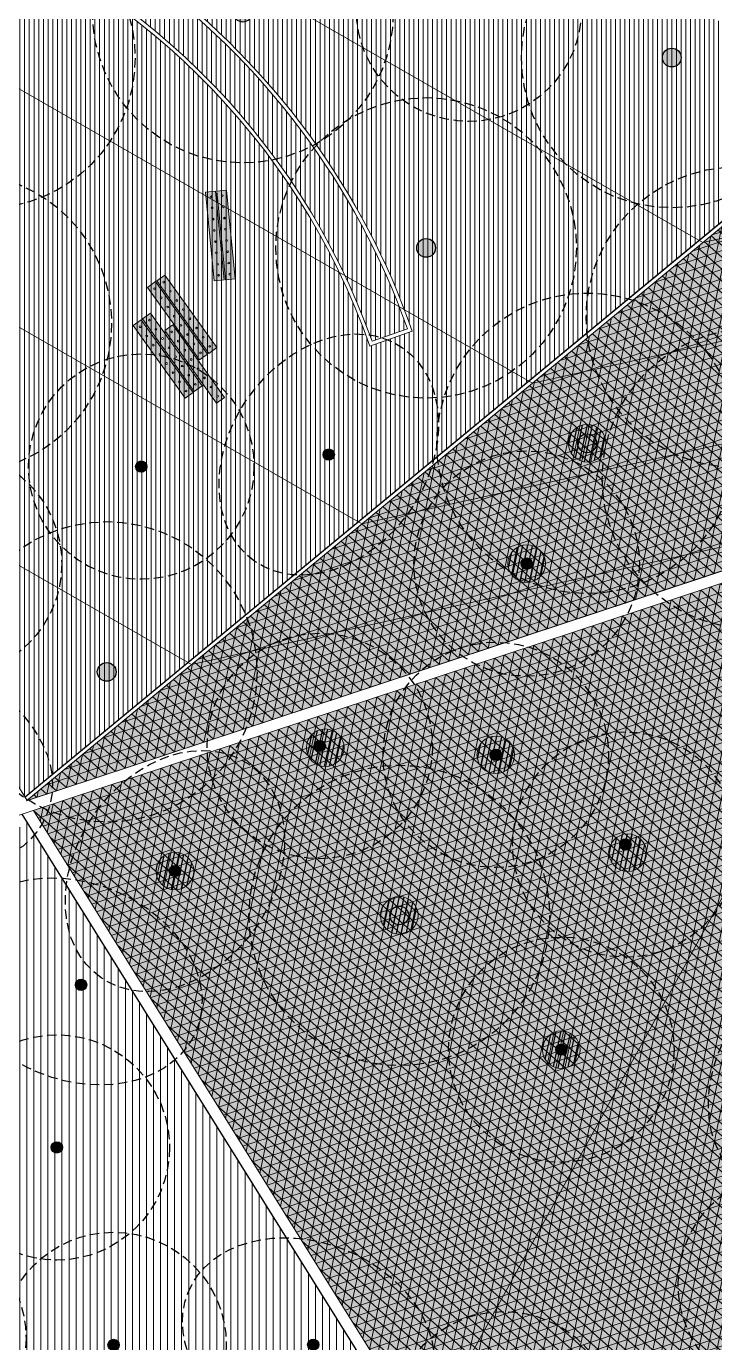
# Model space of a CAD drawing. Header units: metres. Extents: x 678805 to 1359287, y 2747329 to 5497370.
# Drawn here: x 679858.99 to 679877.31, y 2748635.94 to 2748670.99 of the extents above; entities that cross this region are included whole.
import ezdxf
from ezdxf.enums import TextEntityAlignment as Align

# ---------------------------------------------------------------- set-up
doc = ezdxf.new("R2010")
doc.units = ezdxf.units.M
doc.linetypes.add('XREF_MON_SFT_TREES$0$HIDDEN', pattern=[0.375, 0.25, -0.125])
for name, color, linetype in [('00_XREF_MON_HSC_PAVEMENT', 7, 'Continuous'), ('00_XREF_TWQ_BUILDINGS', 7, 'Continuous'), ('00_XREF_TWQ_SFT_TREES', 7, 'Continuous'), ('XREF_MON_GENERAL_LAYOUT$0$02-L-Edge Line Step -10cm', 6, 'Continuous'), ('XREF_MON_GENERAL_LAYOUT$0$02-L-Plan Change', 8, 'Continuous'), ('XREF_MON_HSC_PAVEMENT$0$03-TR-Tree Pit_Green', 74, 'Continuous'), ('XREF_MON_SFT_TREES$0$SL_TREE_CANOPY', 251, 'XREF_MON_SFT_TREES$0$HIDDEN'), ('XREF_MON_SFT_TREES$0$SL_TREE_TRUNK', 251, 'Continuous')]:
    doc.layers.add(name, color=color, linetype=linetype)
for name, color, linetype, true_color in [('02-L-Waterfeatures 01', 7, 'Continuous', 0x4da6ff), ('XREF_MON_HSC_PAVEMENT$0$03-TR-Tree Pit_White', 7, 'Continuous', 0xfcfcfc), ('XREF_MON_SFT_TREES$0$SL_TREE_ACACIA_ETBAICA', 7, 'Continuous', 0x405700), ('XREF_MON_SFT_TREES$0$SL_TREE_ACACIA_GERRARDII', 7, 'Continuous', 0x4c4c00), ('XREF_MON_SFT_TREES$0$SL_TREE_ACACIA_NILOTICA', 7, 'Continuous', 0x264d00), ('XREF_MON_SFT_TREES$0$SL_TREE_PROSOPIS_CINERARIA', 7, 'Continuous', 0x5f7f00)]:
    doc.layers.add(name, color=color, linetype=linetype, true_color=true_color)
for name, color, linetype, lineweight in [('XREF_MON_GENERAL_LAYOUT$0$02-L-Level Curves 0.25-0.75m', 33, 'Continuous', 5), ('XREF_MON_GENERAL_LAYOUT$0$02-L-Level Curves 0.50m', 33, 'Continuous', 5), ('XREF_MON_GENERAL_LAYOUT$0$02-L-Level Curves 1m', 37, 'Continuous', 5), ('XREF_MON_GENERAL_LAYOUT$0$02-L-Material Change', 251, 'Continuous', 5), ('XREF_MON_GENERAL_LAYOUT$0$04-BK-Tree Pit', 6, 'Continuous', 5), ('XREF_MON_HSC_FURNITURE$0$03-PG-CBIncluded', 8, 'Continuous', 5), ('XREF_MON_HSC_PAVEMENT$0$03-TR-Pavement_03_Lawn', 74, 'Continuous', 5), ('XREF_MON_HSC_PAVEMENT$0$04-BK-Tree Pit', 6, 'Continuous', 5)]:
    doc.layers.add(name, color=color, linetype=linetype, lineweight=lineweight)
for name, color, linetype, lineweight, true_color in [('XREF_MON_HSC_PAVEMENT$0$03-TR-Pavement_01_Compacted Ground', 7, 'Continuous', 5, 0x5a4f30), ('XREF_MON_HSC_PAVEMENT$0$03-TR-Pavement_02_Sealed Gravel', 7, 'Continuous', 5, 0x38321e), ('XREF_MON_HSC_PAVEMENT$0$03-TR-Pavement_05_Precast irregular Concrete Blocks_Open Joint', 7, 'Continuous', 5, 0x82ae7e), ('XREF_MON_HSC_PAVEMENT$0$03-TR-Pavement_07_Precast irregular Concrete Blocks', 7, 'Continuous', 5, 0xb3b3b3)]:
    doc.layers.add(name, color=color, linetype=linetype, lineweight=lineweight, true_color=true_color)
doc.layers.get('XREF_MON_SFT_TREES$0$SL_TREE_ACACIA_ETBAICA').off()
doc.layers.get('XREF_MON_SFT_TREES$0$SL_TREE_ACACIA_GERRARDII').off()
doc.layers.get('XREF_MON_SFT_TREES$0$SL_TREE_ACACIA_NILOTICA').off()
doc.layers.get('XREF_MON_SFT_TREES$0$SL_TREE_PROSOPIS_CINERARIA').off()
doc.styles.add('XREF_MON_GENERAL_LAYOUT$0$Standard', font='arial.ttf')
pattern_1 = [(0, (0, 0), (0.127, 0.219970452362), [0.03175, -0.22225]), (90, (0.01588, 0), (-0.127, 0.219970452362), [0.015875, -0.424065904724]), (90, (0.01984, 0), (-0.127, 0.219970452362), [0.0127, -0.427240904724]), (90, (0.0119, 0), (-0.127, 0.219970452362), [0.0127, -0.427240904724]), (60, (0.02381, 0), (-0.126999999827, 0.219970452462), [0.01016, -0.24384]), (120, (0.00794, 0), (-0.253999999827, 1e-10), [0.01016, -0.24384])]
pattern_2 = [(90, (652974.11672, 2717198.73223), (-0.1247775, 0), [])]

# ---------------------------------------------------------------- blocks, each defined once
blk = doc.blocks.new('XREF_MON_SFT_TREES$0$Acacia etbaica')
h = blk.add_hatch()
h.set_pattern_fill('ANSI31', color=256, scale=0.1)
edge = h.paths.add_edge_path()
edge.add_arc((0, 0), 3, 0, 360)
at = {"layer": 'XREF_MON_SFT_TREES$0$SL_TREE_TRUNK'}
h = blk.add_hatch(color=256, dxfattribs=at)
h.dxf.hatch_style = 1
edge = h.paths.add_edge_path()
edge.add_arc((0, 0), 0.15, 286.4511, 569.1271)
edge.add_arc((0, 0), 0.15, 209.1271, 286.4511)
at = {"layer": 'XREF_MON_SFT_TREES$0$SL_TREE_CANOPY'}
blk.add_circle((0, 0), 3, dxfattribs=at)
at = {"layer": 'XREF_MON_SFT_TREES$0$SL_TREE_TRUNK'}
blk.add_circle((0, 0), 0.15, dxfattribs=at)
blk.add_circle((0, 0), 0.15, dxfattribs=at)
blk = doc.blocks.new('XREF_MON_SFT_TREES$0$Acacia_nilotica')
h = blk.add_hatch()
h.set_pattern_fill('ANSI31', color=256, scale=0.1)
edge = h.paths.add_edge_path()
edge.add_arc((0, 0), 4, 0, 360)
at = {"layer": 'XREF_MON_SFT_TREES$0$SL_TREE_TRUNK'}
h = blk.add_hatch(color=256, dxfattribs=at)
h.dxf.hatch_style = 1
edge = h.paths.add_edge_path()
edge.add_arc((0, 0), 0.25, 0, 360)
at = {"layer": 'XREF_MON_SFT_TREES$0$SL_TREE_CANOPY', "linetype": 'XREF_MON_SFT_TREES$0$HIDDEN'}
blk.add_circle((0, 0), 4, dxfattribs=at)
at = {"layer": 'XREF_MON_SFT_TREES$0$SL_TREE_TRUNK'}
blk.add_circle((0, 0), 0.25, dxfattribs=at)
blk = doc.blocks.new('XREF_MON_SFT_TREES$0$Prosopis_cineraria')
h = blk.add_hatch()
h.set_pattern_fill('ANSI31', color=256, scale=0.1)
edge = h.paths.add_edge_path()
edge.add_arc((0, 0), 4, 0, 360)
at = {"layer": 'XREF_MON_SFT_TREES$0$SL_TREE_TRUNK'}
h = blk.add_hatch(color=256, dxfattribs=at)
h.dxf.hatch_style = 1
edge = h.paths.add_edge_path()
edge.add_arc((0, 0), 0.25, 0, 360)
at = {"layer": 'XREF_MON_SFT_TREES$0$SL_TREE_CANOPY', "linetype": 'XREF_MON_SFT_TREES$0$HIDDEN'}
blk.add_circle((0, 0), 4, dxfattribs=at)
at = {"layer": 'XREF_MON_SFT_TREES$0$SL_TREE_TRUNK'}
blk.add_circle((0, 0), 0.25, dxfattribs=at)
blk = doc.blocks.new('XREF_MON_SFT_TREES$0$Acacia_gerrardii')
h = blk.add_hatch()
h.set_pattern_fill('ANSI31', color=256, scale=0.1, style=0)
edge = h.paths.add_edge_path()
edge.add_ellipse((-0.079, 0.137), major_axis=(-2.334, 2.546), ratio=0.760082, start_angle=0, end_angle=360)
at = {"layer": 'XREF_MON_SFT_TREES$0$SL_TREE_TRUNK'}
h = blk.add_hatch(color=256, dxfattribs=at)
h.dxf.hatch_style = 1
edge = h.paths.add_edge_path()
edge.add_arc((0, 0), 0.15, -7.3549, 352.6451)
at = {"layer": 'XREF_MON_SFT_TREES$0$SL_TREE_CANOPY'}
blk.add_ellipse((-0.079, 0.137), major_axis=(-2.334, 2.546), ratio=0.760082, dxfattribs=at)
at = {"layer": 'XREF_MON_SFT_TREES$0$SL_TREE_TRUNK'}
blk.add_circle((0, 0), 0.15, dxfattribs=at)
blk.add_circle((0, 0), 0.15, dxfattribs=at)
blk = doc.blocks.new('XREF_MON_SFT_TREES$0$Acacia_gerrardii_1')
h = blk.add_hatch()
h.set_pattern_fill('ANSI31', color=256, scale=0.1, style=0)
edge = h.paths.add_edge_path()
edge.add_ellipse((0, 0), major_axis=(-2.995, -1.722), ratio=0.760082, start_angle=0, end_angle=360)
at = {"layer": 'XREF_MON_SFT_TREES$0$SL_TREE_TRUNK'}
h = blk.add_hatch(color=256, dxfattribs=at)
h.dxf.hatch_style = 1
edge = h.paths.add_edge_path()
edge.add_arc((0, 0), 0.15, -7.3549, 352.6451)
at = {"layer": 'XREF_MON_SFT_TREES$0$SL_TREE_CANOPY'}
blk.add_ellipse((0, 0), major_axis=(-2.995, -1.722), ratio=0.760082, dxfattribs=at)
at = {"layer": 'XREF_MON_SFT_TREES$0$SL_TREE_TRUNK'}
blk.add_circle((0, 0), 0.15, dxfattribs=at)
blk.add_circle((0, 0), 0.15, dxfattribs=at)
blk = doc.blocks.new('XREF_MON_SFT_TREES$0$Acacia Nilotica D')
h = blk.add_hatch()
h.set_pattern_fill('ANSI31', color=256, scale=0.1)
edge = h.paths.add_edge_path()
edge.add_arc((0, 0), 4, -0.0001, 359.9999)
at = {"layer": 'XREF_MON_SFT_TREES$0$SL_TREE_TRUNK'}
h = blk.add_hatch(color=256, dxfattribs=at)
h.dxf.hatch_style = 1
edge = h.paths.add_edge_path()
edge.add_arc((0, 0), 0.25, 0, 360)
at = {"layer": 'XREF_MON_SFT_TREES$0$SL_TREE_CANOPY', "linetype": 'XREF_MON_SFT_TREES$0$HIDDEN'}
blk.add_circle((0, 0), 4, dxfattribs=at)
at = {"layer": 'XREF_MON_SFT_TREES$0$SL_TREE_TRUNK'}
blk.add_circle((0, 0), 0.25, dxfattribs=at)
blk = doc.blocks.new('XREF_MON_SFT_TREES')
at = {"layer": 'XREF_MON_SFT_TREES$0$SL_TREE_ACACIA_ETBAICA', "rotation": 25.44812939262281}
for p in [(679870.765, 2748671.454), (679862.047, 2748659.265), (679856.932, 2748656.683), (679872.304, 2748656.683), (679866.797, 2748651.828), (679871.481, 2748651.592), (679874.93, 2748649.205), (679873.225, 2748643.743), (679859.8, 2748641.14), (679879.336, 2748637.488), (679855.98, 2748636.057), (679861.309, 2748635.884), (679871.691, 2748633.771)]:
    blk.add_blockref('XREF_MON_SFT_TREES$0$Acacia etbaica', p, dxfattribs=at)
at = {"layer": 'XREF_MON_SFT_TREES$0$SL_TREE_ACACIA_GERRARDII', "rotation": 25.44812939262281}
for name, p in [('XREF_MON_SFT_TREES$0$Acacia_gerrardii_1', (679867.037, 2748659.585)), ('XREF_MON_SFT_TREES$0$Acacia_gerrardii', (679856.464, 2748651.217)), ('XREF_MON_SFT_TREES$0$Acacia_gerrardii_1', (679862.943, 2748648.499)), ('XREF_MON_SFT_TREES$0$Acacia_gerrardii', (679855.074, 2748645.786)), ('XREF_MON_SFT_TREES$0$Acacia_gerrardii', (679860.446, 2748645.47)), ('XREF_MON_SFT_TREES$0$Acacia_gerrardii_1', (679880.059, 2748643.078)), ('XREF_MON_SFT_TREES$0$Acacia_gerrardii', (679866.624, 2748635.89))]:
    blk.add_blockref(name, p, dxfattribs=at)
at = {"layer": 'XREF_MON_SFT_TREES$0$SL_TREE_ACACIA_NILOTICA'}
for name, p, rotation in [('XREF_MON_SFT_TREES$0$Acacia Nilotica D', (679857.257, 2748663.083), 25.44819483249446), ('XREF_MON_SFT_TREES$0$Acacia_nilotica', (679877.888, 2748663.243), 25.44812939262281), ('XREF_MON_SFT_TREES$0$Acacia_nilotica', (679873.913, 2748659.886), 25.44812939262281), ('XREF_MON_SFT_TREES$0$Acacia_nilotica', (679868.914, 2748647.318), 25.44812939262281)]:
    blk.add_blockref(name, p, dxfattribs=dict(at, rotation=rotation))
at = {"layer": 'XREF_MON_SFT_TREES$0$SL_TREE_PROSOPIS_CINERARIA', "rotation": 25.44812939262281}
for p in [(679864.752, 2748671.35), (679857.883, 2748670.137), (679876.165, 2748670.154), (679869.627, 2748665.087), (679878.315, 2748658.947), (679861.127, 2748653.8)]:
    blk.add_blockref('XREF_MON_SFT_TREES$0$Prosopis_cineraria', p, dxfattribs=at)
blk = doc.blocks.new('XREF_MON_HSC_PAVEMENT$0$TPS_OPEN JOINT')
at = {"layer": 'XREF_MON_HSC_PAVEMENT$0$03-TR-Tree Pit_Green'}
h = blk.add_hatch(dxfattribs=at)
h.set_pattern_fill('ANSI31', color=256, scale=0.04, angle=33)
edge = h.paths.add_edge_path()
edge.add_arc((0, 0), 0.5, 0, 360)
at = {"layer": 'XREF_MON_HSC_PAVEMENT$0$03-TR-Tree Pit_White'}
h = blk.add_hatch(color=256, dxfattribs=at)
h.dxf.hatch_style = 1
edge = h.paths.add_edge_path()
edge.add_arc((0, 0), 0.5, 0, 360)
blk = doc.blocks.new('XREF_MON_HSC_PAVEMENT')
at = {"layer": 'XREF_MON_HSC_PAVEMENT$0$03-TR-Pavement_01_Compacted Ground', "linetype": 'Continuous'}
h = blk.add_hatch(dxfattribs=at)
h.set_pattern_fill('ANSI31', color=256, scale=0.059, angle=45)
h.set_pattern_definition([(90, (652974.11672, 2717198.73223), (-0.187325, 0), [])])
h.paths.add_polyline_path([(679858.96, 2748649.889), (679836.248, 2748615.105), (679870.492, 2748631.4)])
h.paths.add_polyline_path([(679835.729, 2748614.858), (679858.63, 2748649.933), (679827.5, 2748639.652)])
at = {"layer": 'XREF_MON_HSC_PAVEMENT$0$03-TR-Pavement_02_Sealed Gravel', "linetype": 'Continuous'}
h = blk.add_hatch(dxfattribs=at)
h.set_pattern_fill('ANSI31', color=256, scale=0.0393, angle=45)
h.set_pattern_definition(pattern_2)
h.paths.add_polyline_path([(679898.67, 2748714.968), (679876.754, 2748701.298), (679889.538, 2748662.615), (679918.262, 2748673.813), (679918.262, 2748673.814), (679889.531, 2748662.612), (679918.262, 2748673.813), (679889.538, 2748662.615), (679889.531, 2748662.612), (679918.262, 2748673.814), (679911.624, 2748693.947)])
edge = h.paths.add_edge_path(flags=16)
edge.add_line((679906.912, 2748699.877), (679909.669, 2748695.403))
edge.add_line((679909.669, 2748695.403), (679908.072, 2748684.298))
edge.add_arc((679901.235, 2748685.281), 6.908, 288.8919, 351.817, ccw=False)
edge.add_arc((679900.205, 2748688.291), 10.089, 260.5948, 288.8919, ccw=False)
edge.add_arc((679923.332, 2748827.912), 151.613, 258.34335, 260.59482, ccw=False)
edge.add_arc((679881.025, 2748622.84), 57.778, 78.34335, 86.00058)
edge.add_arc((679856.853, 2748712.998), 43.046, 310.9321, 328.1401)
edge.add_arc((679910.418, 2748679.709), 20.02, 121.6793, 148.1401, ccw=False)
edge.add_arc((679915.13, 2748672.072), 28.994, 106.4663, 121.6793, ccw=False)
edge = h.paths.add_edge_path(flags=16)
edge.add_arc((679896.651, 2748707.027), 9.545, 261.7126, 310.8834, ccw=False)
edge.add_line((679895.275, 2748697.581), (679878.103, 2748700.083))
edge.add_line((679878.103, 2748700.083), (679877.83, 2748700.909))
edge.add_line((679877.83, 2748700.909), (679898.379, 2748713.726))
edge.add_line((679898.379, 2748713.726), (679905.383, 2748702.358))
edge.add_line((679905.383, 2748702.358), (679902.898, 2748699.81))
edge = h.paths.add_edge_path(flags=0)
edge.add_line((679906.867, 2748699.759), (679909.565, 2748695.382))
edge.add_line((679909.565, 2748695.382), (679907.973, 2748684.312))
edge.add_arc((679901.235, 2748685.281), 6.808, 288.8919, 351.817, ccw=False)
edge.add_arc((679900.205, 2748688.291), 9.989, 260.5948, 288.8919, ccw=False)
edge.add_arc((679923.332, 2748827.912), 151.513, 258.34335, 260.59482, ccw=False)
edge.add_arc((679881.025, 2748622.84), 57.878, 78.34335, 85.76262)
edge.add_arc((679856.853, 2748712.998), 43.146, 311.2515, 328.1401)
edge.add_arc((679910.418, 2748679.709), 19.92, 121.6793, 148.1401, ccw=False)
edge.add_arc((679915.13, 2748672.072), 28.894, 106.6179, 121.6793, ccw=False)
edge = h.paths.add_edge_path(flags=0)
edge.add_arc((679896.651, 2748707.027), 9.445, 261.7126, 310.8578, ccw=False)
edge.add_line((679895.289, 2748697.68), (679878.179, 2748700.173))
edge.add_line((679878.179, 2748700.173), (679877.95, 2748700.866))
edge.add_line((679877.95, 2748700.866), (679898.345, 2748713.587))
edge.add_line((679898.345, 2748713.587), (679905.257, 2748702.372))
edge.add_line((679905.257, 2748702.372), (679902.829, 2748699.883))
edge = h.paths.add_edge_path(flags=16)
edge.add_arc((679910.418, 2748679.709), 21.02, 126.7613, 148.1401)
edge.add_arc((679856.853, 2748712.998), 42.046, 310.8324, 328.1401, ccw=False)
edge.add_line((679884.345, 2748681.185), (679878.454, 2748699.021))
edge.add_line((679878.454, 2748699.021), (679895.131, 2748696.592))
edge.add_arc((679896.651, 2748707.027), 10.545, 261.7126, 276.4614)
edge = h.paths.add_edge_path(flags=0)
edge.add_arc((679910.418, 2748679.709), 21.12, 127.7181, 148.1401)
edge.add_arc((679856.853, 2748712.998), 41.946, 311.0372, 328.1401, ccw=False)
edge.add_line((679884.392, 2748681.359), (679878.6, 2748698.899))
edge.add_line((679878.6, 2748698.899), (679895.116, 2748696.493))
edge.add_arc((679896.651, 2748707.027), 10.645, 261.7126, 274.5585)
edge = h.paths.add_edge_path(flags=16)
edge.add_line((679910.488, 2748694.074), (679910.802, 2748693.565))
edge.add_line((679910.802, 2748693.565), (679917.147, 2748674.345))
edge.add_line((679917.147, 2748674.345), (679890.088, 2748663.795))
edge.add_line((679890.088, 2748663.795), (679884.906, 2748679.485))
edge.add_arc((679881.025, 2748622.84), 56.778, 78.3433, 86.0809, ccw=False)
edge.add_arc((679923.332, 2748827.912), 152.613, 258.34335, 260.59482)
edge.add_arc((679900.205, 2748688.291), 11.089, 260.5948, 288.8919)
edge.add_arc((679901.235, 2748685.281), 7.908, 288.8919, 351.817)
edge.add_line((679909.062, 2748684.155), (679910.488, 2748694.074))
edge = h.paths.add_edge_path(flags=0)
edge.add_line((679910.548, 2748693.787), (679910.711, 2748693.522))
edge.add_line((679910.711, 2748693.522), (679917.022, 2748674.403))
edge.add_line((679917.022, 2748674.403), (679890.15, 2748663.926))
edge.add_line((679890.15, 2748663.926), (679885.048, 2748679.375))
edge.add_arc((679881.025, 2748622.84), 56.678, 78.3433, 85.9304, ccw=False)
edge.add_arc((679923.332, 2748827.912), 152.713, 258.34335, 260.59482)
edge.add_arc((679900.205, 2748688.291), 11.189, 260.5948, 288.8919)
edge.add_arc((679901.235, 2748685.281), 8.008, 288.8919, 351.817)
edge.add_line((679909.161, 2748684.141), (679910.548, 2748693.787))
h = blk.add_hatch(dxfattribs=at)
h.set_pattern_fill('ANSI31', color=256, scale=0.0393, angle=45)
h.set_pattern_definition(pattern_2)
h.paths.add_polyline_path([(679841.116, 2748679.066), (679841.591, 2748678.304), (679842.538, 2748678.895), (679856.351, 2748674.243, -0.229974), (679868.189, 2748662.603), (679869.133, 2748662.933, 0.152361), (679861.981, 2748672.462, 0.16192), (679874.477, 2748673.725, 0.012143), (679876.363, 2748674.627), (679878.9, 2748666.944), (679879.645, 2748667.559), (679869.912, 2748697.029)])
h.paths.add_polyline_path([(679869.416, 2748695.659), (679876.045, 2748675.588, -0.013051), (679874.067, 2748674.637, -0.188869), (679860.297, 2748673.969), (679843.637, 2748679.58)], flags=16)
h.paths.add_polyline_path([(679869.361, 2748695.507), (679875.923, 2748675.638, -0.012541), (679874.026, 2748674.729, -0.188869), (679860.329, 2748674.064), (679843.869, 2748679.608)], flags=0)
at = {"layer": 'XREF_MON_HSC_PAVEMENT$0$03-TR-Pavement_03_Lawn'}
h = blk.add_hatch(dxfattribs=at)
h.set_pattern_fill('ANSI31', color=256, scale=0.0393, angle=45)
h.paths.add_polyline_path([(679874.026, 2748674.729, 0.012541), (679875.923, 2748675.638), (679869.361, 2748695.507), (679843.869, 2748679.608), (679860.329, 2748674.064, 0.188869)])
h.paths.add_polyline_path([(679862.411, 2748672.268, 0.155998), (679874.518, 2748673.634, 0.011469), (679876.304, 2748674.485), (679878.817, 2748666.876), (679858.952, 2748650.465), (679841.644, 2748678.219), (679842.551, 2748678.785), (679856.319, 2748674.148, -0.231359), (679868.128, 2748662.476), (679869.26, 2748662.872, 0.147763)])
at = {"layer": 'XREF_MON_HSC_PAVEMENT$0$03-TR-Pavement_05_Precast irregular Concrete Blocks_Open Joint'}
h = blk.add_hatch(dxfattribs=at)
h.set_pattern_fill('SWAMP', color=256, scale=0.01)
h.set_pattern_definition(pattern_1)
h.paths.add_polyline_path([(679859.008, 2748650.374), (679859.005, 2748650.379), (679879.937, 2748667.671), (679884.208, 2748658.696)])
h = blk.add_hatch(dxfattribs=at)
h.set_pattern_fill('SWAMP', color=256, scale=0.01)
h.set_pattern_definition(pattern_1)
h.paths.add_polyline_path([(679859.174, 2748650.113), (679870.764, 2748631.53), (679892.266, 2748641.761), (679884.338, 2748658.423)])
at = {"layer": 'XREF_MON_HSC_PAVEMENT$0$03-TR-Pavement_07_Precast irregular Concrete Blocks', "linetype": 'Continuous'}
h = blk.add_hatch(dxfattribs=at)
h.set_pattern_fill('NET3', color=256, scale=0.075, angle=78.3)
h.set_pattern_definition([(78.3, (679859.17905, 2748650.1146), (-0.2331774, 0.0482887), []), (138.3, (679859.17905, 2748650.1146), (-0.158408, -0.1777932), []), (198.3, (679859.17905, 2748650.1146), (0.07476945, -0.22608194), [])])
h.paths.add_polyline_path([(679890.637, 2748657.343), (679920.742, 2748667.285), (679924.253, 2748656.65), (679938.873, 2748663.618), (679932.609, 2748673.737), (679919.987, 2748669.57), (679919.801, 2748670.135), (679859.174, 2748650.113), (679870.764, 2748631.53), (679895.304, 2748643.207)])
h = blk.add_hatch(dxfattribs=at)
h.set_pattern_fill('NET3', color=256, scale=0.075, angle=78.3)
h.set_pattern_definition([(78.3, (679859.0115, 2748650.37332), (-0.2331774, 0.0482887), []), (138.3, (679859.0115, 2748650.37332), (-0.158408, -0.1777932), []), (198.3, (679859.0115, 2748650.37332), (0.0747695, -0.226082), [])])
edge = h.paths.add_edge_path()
edge.add_line((679859.008, 2748650.374), (679889.89, 2748660.569))
edge.add_line((679889.89, 2748660.569), (679885.913, 2748672.608))
edge.add_line((679885.913, 2748672.608), (679859.005, 2748650.379))
at = {"layer": 'XREF_MON_HSC_PAVEMENT$0$04-BK-Tree Pit'}
for p in [(679873.913, 2748659.886), (679872.304, 2748656.683), (679866.944, 2748651.781), (679871.481, 2748651.592), (679874.992, 2748648.988), (679862.943, 2748648.499), (679868.914, 2748647.318), (679873.225, 2748643.743)]:
    blk.add_blockref('XREF_MON_HSC_PAVEMENT$0$TPS_OPEN JOINT', p, dxfattribs=at)
blk = doc.blocks.new('XREF_MON_HSC_FURNITURE$0$RAI_B_HL')
at = {"true_color": 0xfcfcfc}
h = blk.add_hatch(color=7, dxfattribs=at)
h.dxf.hatch_style = 1
h.paths.add_polyline_path([(2100.11, 179.356), (2100.371, 179.381), (2100.141, 181.745), (2099.88, 181.72)])
h.paths.add_polyline_path([(2100.192, 180.104, -1), (2100.146, 180.1, -1)], flags=16)
h.paths.add_polyline_path([(2100.189, 180.104, -1), (2100.149, 180.1, -1)], flags=0)
h.paths.add_polyline_path([(2100.117, 180.399, -1), (2100.163, 180.403, -1)], flags=16)
h.paths.add_polyline_path([(2100.221, 179.805, -1), (2100.175, 179.801, -1)], flags=16)
h.paths.add_polyline_path([(2100.088, 180.698, -1), (2100.134, 180.702, -1)], flags=16)
h.paths.add_polyline_path([(2100.25, 179.506, -1), (2100.204, 179.502, -1)], flags=16)
h.paths.add_polyline_path([(2100.059, 180.997, -1), (2100.105, 181.001, -1)], flags=16)
h.paths.add_polyline_path([(2100.03, 181.296, -1), (2100.076, 181.3, -1)], flags=16)
h.paths.add_polyline_path([(2100.001, 181.595, -1), (2100.047, 181.599, -1)], flags=16)
h = blk.add_hatch(color=7, dxfattribs=at)
h.dxf.hatch_style = 1
h.paths.add_polyline_path([(2100.409, 179.385), (2100.67, 179.41), (2100.44, 181.774), (2100.179, 181.749)])
h.paths.add_polyline_path([(2100.491, 180.133, -1), (2100.445, 180.129, -1)], flags=16)
h.paths.add_polyline_path([(2100.488, 180.133, -1), (2100.448, 180.129, -1)], flags=0)
h.paths.add_polyline_path([(2100.416, 180.428, -1), (2100.462, 180.432, -1)], flags=16)
h.paths.add_polyline_path([(2100.52, 179.834, -1), (2100.474, 179.83, -1)], flags=16)
h.paths.add_polyline_path([(2100.387, 180.727, -1), (2100.433, 180.731, -1)], flags=16)
h.paths.add_polyline_path([(2100.549, 179.536, -1), (2100.503, 179.531, -1)], flags=16)
h.paths.add_polyline_path([(2100.358, 181.026, -1), (2100.404, 181.03, -1)], flags=16)
h.paths.add_polyline_path([(2100.329, 181.325, -1), (2100.375, 181.329, -1)], flags=16)
h.paths.add_polyline_path([(2100.3, 181.624, -1), (2100.346, 181.628, -1)], flags=16)
for points in [[(2100.11, 179.356), (2100.371, 179.381), (2100.141, 181.745), (2099.88, 181.72), (2100.11, 179.356)], [(2100.409, 179.385), (2100.67, 179.41), (2100.44, 181.774), (2100.179, 181.749), (2100.409, 179.385)]]:
    blk.add_lwpolyline(points, close=True)
for centre, radius in [((2100.024, 181.597), 0.023), ((2100.323, 181.626), 0.023), ((2100.053, 181.298), 0.023), ((2100.352, 181.327), 0.023), ((2100.082, 180.999), 0.023), ((2100.381, 181.028), 0.023), ((2100.111, 180.7), 0.023), ((2100.41, 180.729), 0.023), ((2100.14, 180.401), 0.023), ((2100.169, 180.102), 0.023), ((2100.169, 180.102), 0.02), ((2100.439, 180.43), 0.023), ((2100.468, 180.131), 0.023), ((2100.468, 180.131), 0.02), ((2100.198, 179.803), 0.023), ((2100.497, 179.832), 0.023), ((2100.227, 179.504), 0.023), ((2100.526, 179.533), 0.023)]:
    blk.add_circle(centre, radius)
blk = doc.blocks.new('XREF_MON_HSC_FURNITURE$0$RAI_B')
at = {"rotation": 324.4534980158393}
blk.add_blockref('XREF_MON_HSC_FURNITURE$0$RAI_B_HL', (-1815.645, 1074.162), dxfattribs=at)
blk = doc.blocks.new('XREF_MON_HSC_FURNITURE$0$RAI_D-HL')
at = {"true_color": 0xfcfcfc}
h = blk.add_hatch(color=7, dxfattribs=at)
h.dxf.hatch_style = 1
h.paths.add_polyline_path([(2112.609, 179.843), (2112.823, 179.995), (2111.442, 181.928), (2111.228, 181.775)])
h.paths.add_polyline_path([(2112.306, 180.532, -1), (2112.269, 180.505, -1)], flags=16)
h.paths.add_polyline_path([(2112.304, 180.53, -1), (2112.271, 180.507, -1)], flags=0)
h.paths.add_polyline_path([(2112.094, 180.75, -1), (2112.132, 180.776, -1)], flags=16)
h.paths.add_polyline_path([(2112.481, 180.288, -1), (2112.443, 180.261, -1)], flags=16)
h.paths.add_polyline_path([(2111.92, 180.994, -1), (2111.957, 181.021, -1)], flags=16)
h.paths.add_polyline_path([(2112.656, 180.043, -1), (2112.618, 180.016, -1)], flags=16)
h.paths.add_polyline_path([(2111.745, 181.238, -1), (2111.782, 181.265, -1)], flags=16)
h.paths.add_polyline_path([(2111.57, 181.483, -1), (2111.608, 181.51, -1)], flags=16)
h.paths.add_polyline_path([(2111.396, 181.727, -1), (2111.433, 181.754, -1)], flags=16)
h = blk.add_hatch(color=7, dxfattribs=at)
h.dxf.hatch_style = 1
h.paths.add_polyline_path([(2112.854, 180.017), (2113.067, 180.17), (2111.686, 182.102), (2111.473, 181.95)])
h.paths.add_polyline_path([(2112.551, 180.707, -1), (2112.513, 180.68, -1)], flags=16)
h.paths.add_polyline_path([(2112.548, 180.705, -1), (2112.516, 180.682, -1)], flags=0)
h.paths.add_polyline_path([(2112.339, 180.924, -1), (2112.376, 180.951, -1)], flags=16)
h.paths.add_polyline_path([(2112.725, 180.462, -1), (2112.688, 180.435, -1)], flags=16)
h.paths.add_polyline_path([(2112.164, 181.169, -1), (2112.201, 181.195, -1)], flags=16)
h.paths.add_polyline_path([(2112.9, 180.218, -1), (2112.862, 180.191, -1)], flags=16)
h.paths.add_polyline_path([(2111.989, 181.413, -1), (2112.027, 181.44, -1)], flags=16)
h.paths.add_polyline_path([(2111.815, 181.657, -1), (2111.852, 181.684, -1)], flags=16)
h.paths.add_polyline_path([(2111.64, 181.902, -1), (2111.678, 181.929, -1)], flags=16)
h = blk.add_hatch(color=7, dxfattribs=at)
h.dxf.hatch_style = 1
h.paths.add_polyline_path([(2112.226, 178.828), (2112.439, 178.98), (2111.058, 180.913), (2110.845, 180.76)])
h.paths.add_polyline_path([(2111.923, 179.517, -1), (2111.885, 179.49, -1)], flags=16)
h.paths.add_polyline_path([(2111.92, 179.515, -1), (2111.888, 179.492, -1)], flags=0)
h.paths.add_polyline_path([(2111.711, 179.735, -1), (2111.748, 179.761, -1)], flags=16)
h.paths.add_polyline_path([(2112.097, 179.273, -1), (2112.06, 179.246, -1)], flags=16)
h.paths.add_polyline_path([(2111.536, 179.979, -1), (2111.574, 180.006, -1)], flags=16)
h.paths.add_polyline_path([(2112.272, 179.028, -1), (2112.235, 179.001, -1)], flags=16)
h.paths.add_polyline_path([(2111.361, 180.223, -1), (2111.399, 180.25, -1)], flags=16)
h.paths.add_polyline_path([(2111.187, 180.468, -1), (2111.224, 180.495, -1)], flags=16)
h.paths.add_polyline_path([(2111.012, 180.712, -1), (2111.05, 180.739, -1)], flags=16)
h = blk.add_hatch(color=7, dxfattribs=at)
h.dxf.hatch_style = 1
h.paths.add_polyline_path([(2112.47, 179.005), (2112.683, 179.157), (2111.302, 181.09), (2111.089, 180.937)])
h.paths.add_polyline_path([(2112.167, 179.694, -1), (2112.129, 179.667, -1)], flags=16)
h.paths.add_polyline_path([(2112.164, 179.692, -1), (2112.132, 179.669, -1)], flags=0)
h.paths.add_polyline_path([(2111.955, 179.912, -1), (2111.992, 179.938, -1)], flags=16)
h.paths.add_polyline_path([(2112.341, 179.449, -1), (2112.304, 179.423, -1)], flags=16)
h.paths.add_polyline_path([(2111.78, 180.156, -1), (2111.817, 180.183, -1)], flags=16)
h.paths.add_polyline_path([(2112.516, 179.205, -1), (2112.479, 179.178, -1)], flags=16)
h.paths.add_polyline_path([(2111.605, 180.4, -1), (2111.643, 180.427, -1)], flags=16)
h.paths.add_polyline_path([(2111.431, 180.645, -1), (2111.468, 180.672, -1)], flags=16)
h.paths.add_polyline_path([(2111.256, 180.889, -1), (2111.294, 180.916, -1)], flags=16)
h = blk.add_hatch(color=7, dxfattribs=at)
h.dxf.hatch_style = 1
h.paths.add_polyline_path([(2113.063, 178.69), (2113.277, 178.843), (2111.896, 180.775), (2111.683, 180.623)])
h.paths.add_polyline_path([(2112.76, 179.38, -1), (2112.723, 179.353, -1)], flags=16)
h.paths.add_polyline_path([(2112.758, 179.378, -1), (2112.725, 179.355, -1)], flags=0)
h.paths.add_polyline_path([(2112.548, 179.597, -1), (2112.586, 179.624, -1)], flags=16)
h.paths.add_polyline_path([(2112.935, 179.135, -1), (2112.898, 179.109, -1)], flags=16)
h.paths.add_polyline_path([(2112.374, 179.842, -1), (2112.411, 179.869, -1)], flags=16)
h.paths.add_polyline_path([(2113.11, 178.891, -1), (2113.072, 178.864, -1)], flags=16)
h.paths.add_polyline_path([(2112.199, 180.086, -1), (2112.237, 180.113, -1)], flags=16)
h.paths.add_polyline_path([(2112.024, 180.331, -1), (2112.062, 180.357, -1)], flags=16)
h.paths.add_polyline_path([(2111.85, 180.575, -1), (2111.887, 180.602, -1)], flags=16)
for points in [[(2112.609, 179.843), (2112.823, 179.995), (2111.442, 181.928), (2111.228, 181.775), (2112.609, 179.843)], [(2112.854, 180.017), (2113.067, 180.17), (2111.686, 182.102), (2111.473, 181.95), (2112.854, 180.017)], [(2112.226, 178.828), (2112.439, 178.98), (2111.058, 180.913), (2110.845, 180.76), (2112.226, 178.828)], [(2112.47, 179.005), (2112.683, 179.157), (2111.302, 181.09), (2111.089, 180.937), (2112.47, 179.005)], [(2113.063, 178.69), (2113.277, 178.843), (2111.896, 180.775), (2111.683, 180.623), (2113.063, 178.69)]]:
    blk.add_lwpolyline(points, close=True)
for centre, radius in [((2111.659, 181.915), 0.023), ((2111.414, 181.741), 0.023), ((2111.833, 181.671), 0.023), ((2111.589, 181.496), 0.023), ((2111.764, 181.252), 0.023), ((2112.008, 181.426), 0.023), ((2112.183, 181.182), 0.023), ((2111.275, 180.903), 0.023), ((2111.938, 181.007), 0.023), ((2112.357, 180.938), 0.023), ((2111.031, 180.726), 0.023), ((2111.206, 180.481), 0.023), ((2111.449, 180.658), 0.023), ((2111.869, 180.588), 0.023), ((2112.113, 180.763), 0.023), ((2112.288, 180.519), 0.023), ((2112.288, 180.519), 0.02), ((2112.532, 180.693), 0.023), ((2112.532, 180.693), 0.02), ((2112.707, 180.449), 0.023), ((2111.38, 180.237), 0.023), ((2111.624, 180.414), 0.023), ((2111.799, 180.169), 0.023), ((2112.043, 180.344), 0.023), ((2112.218, 180.1), 0.023), ((2112.462, 180.274), 0.023), ((2112.881, 180.204), 0.023), ((2111.555, 179.992), 0.023), ((2111.729, 179.748), 0.023), ((2111.973, 179.925), 0.023), ((2112.392, 179.855), 0.023), ((2112.637, 180.03), 0.023), ((2111.904, 179.504), 0.023), ((2111.904, 179.504), 0.02), ((2112.148, 179.681), 0.023), ((2112.148, 179.681), 0.02), ((2112.323, 179.436), 0.023), ((2112.567, 179.611), 0.023), ((2112.079, 179.259), 0.023), ((2112.497, 179.192), 0.023), ((2112.742, 179.366), 0.023), ((2112.742, 179.366), 0.02), ((2112.916, 179.122), 0.023), ((2112.253, 179.015), 0.023), ((2113.091, 178.878), 0.023)]:
    blk.add_circle(centre, radius)
blk = doc.blocks.new('XREF_MON_HSC_FURNITURE$0$RAI_C')
at = {"rotation": 144.4534980138212}
blk.add_blockref('XREF_MON_HSC_FURNITURE$0$RAI_D-HL', (1823.92, -1080.228), dxfattribs=at)
blk = doc.blocks.new('XREF_MON_HSC_FURNITURE')
at = {"layer": 'XREF_MON_HSC_FURNITURE$0$03-PG-CBIncluded', "rotation": 215.5465019892115}
for name, p in [('XREF_MON_HSC_FURNITURE$0$RAI_B', (679862.662, 2748664.419)), ('XREF_MON_HSC_FURNITURE$0$RAI_C', (679863.014, 2748663.702))]:
    blk.add_blockref(name, p, dxfattribs=at)
blk = doc.blocks.new('XREF_MON_GENERAL_LAYOUT')
at = {"layer": 'XREF_MON_GENERAL_LAYOUT$0$02-L-Edge Line Step -10cm'}
for points in [[(679879.645, 2748667.559), (679858.954, 2748650.466)], [(679835.728, 2748614.858), (679870.492, 2748631.4), (679858.881, 2748650.016)]]:
    blk.add_lwpolyline(points, dxfattribs=at)
at = {"layer": 'XREF_MON_GENERAL_LAYOUT$0$02-L-Level Curves 0.25-0.75m', "ltscale": 0.3}
for points in [[(679764.875, 2748621.244), (679819.612, 2748663.418), (679819.109, 2748665.273), (679837.285, 2748677.035), (679840.728, 2748679.688), (679872.454, 2748661.49), (679888.418, 2748665.026), (679889.68, 2748661.203), (679919.577, 2748670.812), (679919.333, 2748671.551), (679920.89, 2748672.065), (679922.035, 2748671.194), (679931.455, 2748674.304), (679920.455, 2748644.471), (679926.095, 2748646.49)], [(679865.469, 2748617.641), (679859.829, 2748615.621), (679883.35, 2748658.422), (679863.386, 2748653.998), (679852.499, 2748660.243), (679842.618, 2748672.856), (679822.78, 2748660.016), (679827.346, 2748640.116), (679826.889, 2748639.765), (679828.162, 2748613.189), (679776.334, 2748575.889), (679765.77, 2748570.197)]]:
    blk.add_lwpolyline(points, dxfattribs=at)
at = {"layer": 'XREF_MON_GENERAL_LAYOUT$0$02-L-Level Curves 0.50m', "ltscale": 0.3}
blk.add_lwpolyline([(679753.592, 2748579.931), (679793.688, 2748607.344), (679793.655, 2748628.788), (679823.479, 2748651.767), (679820.972, 2748662.529), (679841.715, 2748675.959), (679846.336, 2748670.125), (679867.92, 2748657.744), (679889.261, 2748662.473), (679889.841, 2748660.716), (679907.419, 2748666.366), (679890.142, 2748630.046), (679895.782, 2748632.065)], dxfattribs=at)
at = {"layer": 'XREF_MON_GENERAL_LAYOUT$0$02-L-Level Curves 1m', "ltscale": 0.3}
blk.add_lwpolyline([(679887.574, 2748667.581), (679876.988, 2748665.235), (679837.902, 2748687.655)], dxfattribs=at)
at = {"layer": 'XREF_MON_GENERAL_LAYOUT$0$02-L-Material Change', "lineweight": 0, "ltscale": 0.2}
for p, q in [((679975.492, 2748688.843), (679859.008, 2748650.374)), ((679975.566, 2748688.551), (679859.174, 2748650.113)), ((679859.174, 2748650.113), (679662.107, 2748585.032))]:
    blk.add_line(p, q, dxfattribs=at)
at = {"layer": 'XREF_MON_GENERAL_LAYOUT$0$02-L-Material Change'}
for points in [[(679841.115, 2748679.068), (679859.008, 2748650.374)], [(679869.26, 2748662.872), (679868.128, 2748662.476)], [(679869.133, 2748662.933), (679868.189, 2748662.603)], [(679859.175, 2748650.111), (679869.34, 2748633.814), (679870.764, 2748631.53), (679895.304, 2748643.207), (679890.637, 2748657.343)]]:
    blk.add_lwpolyline(points, dxfattribs=at)
for points in [[(679841.589, 2748678.303), (679842.538, 2748678.895), (679856.351, 2748674.243, -0.229974), (679868.189, 2748662.603)], [(679841.641, 2748678.218), (679842.551, 2748678.785), (679856.319, 2748674.148, -0.231359), (679868.128, 2748662.476)], [(679869.133, 2748662.934, 0.15233), (679861.981, 2748672.462, 0.16192), (679874.477, 2748673.725, 0.012143), (679876.363, 2748674.627, 0.011556)], [(679869.26, 2748662.872, 0.147763), (679862.411, 2748672.268, 0.155998), (679874.518, 2748673.634, 0.011469), (679876.304, 2748674.485, 0.011469)]]:
    blk.add_lwpolyline(points, format="xyb", dxfattribs=at)
at = {"layer": 'XREF_MON_GENERAL_LAYOUT$0$02-L-Material Change', "lineweight": 0, "ltscale": 0.2}
for points in [[(679885.88, 2748672.71), (679858.954, 2748650.466)], [(679885.913, 2748672.608), (679859.005, 2748650.379)]]:
    blk.add_lwpolyline(points, dxfattribs=at)
at = {"layer": 'XREF_MON_GENERAL_LAYOUT$0$02-L-Plan Change', "lineweight": 0, "ltscale": 0.2}
for points in [[(679885.913, 2748672.608), (679858.993, 2748650.369)], [(679919.705, 2748670.424), (679858.993, 2748650.369)]]:
    blk.add_lwpolyline(points, dxfattribs=at)
at = {"layer": 'XREF_MON_GENERAL_LAYOUT$0$04-BK-Tree Pit', "linetype": 'Continuous'}
for centre in [(679873.913, 2748659.886), (679872.304, 2748656.683), (679866.944, 2748651.781), (679871.481, 2748651.592), (679874.992, 2748648.988), (679862.943, 2748648.499), (679868.914, 2748647.318), (679873.225, 2748643.743)]:
    blk.add_circle(centre, 0.5, dxfattribs=at)
at = {"style": 'XREF_MON_GENERAL_LAYOUT$0$Standard'}
for tag, rotation, p in [('604,00', 330.2643, (679905.77, 2748776.558)), ('603,00', 330.2643, (679901.861, 2748753.477)), ('600,00', 133.826, (679944.597, 2748745.153)), ('602,00', 330.2643, (679883.319, 2748738.727)), ('601,00', 117.8906, (679920.972, 2748732.87)), ('601,00', 330.2643, (679864.777, 2748723.976)), ('600,00', 40.8833, (679777.405, 2748705.444, 1.17)), ('602,00', 330.2643, (679941.275, 2748705.483)), ('601,00', 40.8833, (679701.798, 2748703.889, 1.17)), ('598,00', 62.091, (679810.267, 2748702.619)), ('600,00', 330.2643, (679877.781, 2748691.131)), ('600,00', 19.5511, (679920.444, 2748685.496)), ('601,00', 330.2643, (679934.813, 2748683.804)), ('599,00', 330.2643, (679854.567, 2748679.061)), ('600,00', 88.3928, (679743.913, 2748675.572)), ('599,00', 20.6086, (679924.26, 2748675.216)), ('601,00', 88.3928, (679728.035, 2748671.318, -2)), ('602,00', 88.3928, (679711.826, 2748665.966, -1)), ('603,00', 88.3928, (679695.615, 2748660.611)), ('599,00', 40.8833, (679788.807, 2748655.829, 1.17)), ('601,00', 40.8833, (679627.612, 2748644.603, 1.17)), ('603,00', 41.7058, (679702.499, 2748628.484, 1.17)), ('600,00', 40.8833, (679645.925, 2748597.926, 1.17)), ('599,00', 34.2277, (679673.574, 2748555.136, 5.34))]:
    blk.add_attdef(tag, text='', height=1, rotation=rotation, dxfattribs=at).set_placement(p, align=Align.MIDDLE)
at = {"ltscale": 0.3, "style": 'XREF_MON_GENERAL_LAYOUT$0$Standard'}
for tag, rotation, p in [('603,50', 330.2643, (679911.501, 2748760.57)), ('602,50', 330.2643, (679892.865, 2748745.846)), ('600,50', 133.826, (679933.048, 2748738.729)), ('601,50', 330.2643, (679873.581, 2748731.671)), ('601,50', 101.2857, (679909.522, 2748726.945)), ('602,50', 330.2643, (679948.625, 2748713.86)), ('600,50', 39.606, (679743.243, 2748706.971)), ('600,50', 330.2643, (679880.266, 2748702.726)), ('600,50', 17.3537, (679917.615, 2748690.554)), ('599,50', 330.2643, (679867.197, 2748684.716)), ('599,50', 18.8944, (679921.71, 2748680.578)), ('599,50', 39.606, (679778.991, 2748677.241)), ('600,50', 88.3928, (679735.925, 2748673.586)), ('601,50', 88.3928, (679719.906, 2748668.581)), ('602,50', 88.3928, (679703.474, 2748663.452)), ('598,50', 330.2643, (679861.765, 2748662.397)), ('601,50', 39.606, (679610.513, 2748662.061)), ('600,00', 41.7058, (679752.308, 2748637.685)), ('601,00', 41.7058, (679736.044, 2748634.538)), ('599,00', 35.0835, (679763.043, 2748634.415, 1.17)), ('602,00', 41.7058, (679720.174, 2748633.096, 1.17)), ('600,00', 35.0835, (679747.063, 2748629.903, 1.17)), ('601,00', 35.0835, (679731.246, 2748625.239, 1.17)), ('600,50', 39.606, (679636.92, 2748621.339)), ('602,00', 35.0835, (679715.4, 2748620.639, 1.17)), ('599,50', 28.7604, (679659.482, 2748574.323))]:
    blk.add_attdef(tag, text='', height=1, rotation=rotation, dxfattribs=at).set_placement(p, align=Align.MIDDLE)

msp = doc.modelspace()

# ---------------------------------------------------------------- block references
at = {"layer": '00_XREF_MON_HSC_PAVEMENT'}
msp.add_blockref('XREF_MON_HSC_PAVEMENT', (0, 0), dxfattribs=at)
at = {"layer": '00_XREF_TWQ_BUILDINGS'}
msp.add_blockref('XREF_MON_HSC_FURNITURE', (0, 0), dxfattribs=at)
at = {"layer": '00_XREF_TWQ_SFT_TREES'}
msp.add_blockref('XREF_MON_SFT_TREES', (0, 0), dxfattribs=at)
at = {"layer": '02-L-Waterfeatures 01', "color": 18, "true_color": 0x000000}
msp.add_blockref('XREF_MON_GENERAL_LAYOUT', (0, 0), dxfattribs=at)

doc.saveas('drawing.dxf')
